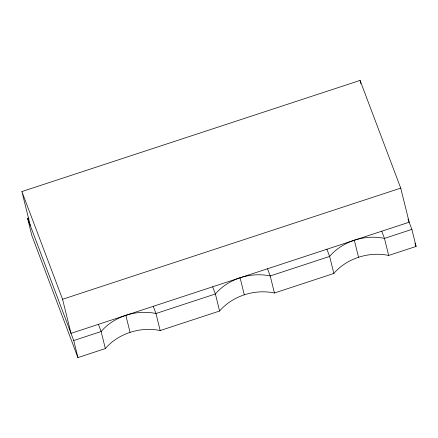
<?xml version="1.0" encoding="UTF-8"?>
<svg xmlns="http://www.w3.org/2000/svg" width="438" height="438" viewBox="0 0 438 438"><rect width="100%" height="100%" fill="white"/><g stroke="black" fill="none" stroke-linecap="round" stroke-linejoin="round"><path stroke-width="0.66" d="M21.9 191.565L360.069 80.417L400.737 188.121L409.169 222.208L71.005 333.356L62.568 299.269L21.9 191.565L30.337 225.652M407.97 219.022L411.884 229.392L416.1 246.435L388.681 255.447A48.18 38.276 -13.9 0 0 333.844 273.471L274.434 292.995A48.18 38.276 -13.9 0 0 219.597 311.024L160.188 330.548A48.18 38.276 -13.9 0 0 105.35 348.571L77.931 357.583L31.843 235.518L27.627 218.474L28.903 218.053M62.568 299.269L400.737 188.121M77.931 357.583L73.715 340.54L101.134 331.528A48.18 38.276 -13.9 0 1 155.972 313.504L215.381 293.975A48.18 38.276 -13.9 0 1 270.219 275.951L329.622 256.427A48.18 38.276 -13.9 0 1 384.465 238.403L411.884 229.392M414.901 243.254L416.1 246.435M381.75 231.22L384.465 238.403L388.681 255.447M326.912 249.244L329.622 256.427L333.844 273.471M267.509 268.773L270.219 275.951L274.434 292.995M212.671 286.797L215.381 293.975L219.597 311.024M153.262 306.321L155.972 313.504L160.188 330.548M98.424 324.344L101.134 331.528L105.35 348.571M27.627 218.474L73.715 340.54M360.069 80.417L360.879 83.696M354.331 240.232L358.552 257.281M240.09 277.785L244.305 294.829M125.843 315.333L130.059 332.376"/></g></svg>
